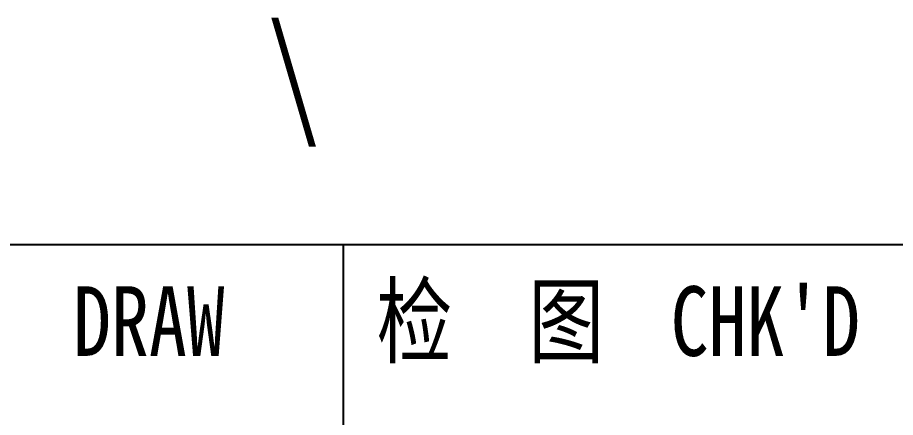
# Model space of a CAD drawing. Header units: millimetres. Extents: x -47800 to 104182, y -50696 to 46579.
# Drawn here: x -46877.71 to -46846.2, y 45978.91 to 45993.26 of the extents above; entities that cross this region are included whole.
import ezdxf
from ezdxf.enums import TextEntityAlignment as Align

# ---------------------------------------------------------------- set-up
doc = ezdxf.new("R2010")
doc.units = ezdxf.units.MM
doc.header["$LTSCALE"] = 0.5
doc.layers.add('图\\M+19E79\\M+195B6\\M+18E9A', color=7, linetype='Continuous')
doc.layers.add('表面处理', color=7, linetype='Continuous')
doc.layers.add('图框', color=7, linetype='Continuous', lineweight=18)
doc.styles.add('国标', font='simfang.ttf', dxfattribs={"width": 0.8})

# ---------------------------------------------------------------- blocks, each defined once
blk = doc.blocks.new('GZDEH零件A4图框V01版')
at = {"layer": '图\\M+19E79\\M+195B6\\M+18E9A', "color": 9}
for p, q in [((25, 30.5), (205, 30.5)), ((68.34, 30.5), (68.34, 13.5)), ((68.34, 30.5), (68.34, 13.5))]:
    blk.add_line(p, q, dxfattribs=at)
at = {"layer": '图\\M+19E79\\M+195B6\\M+18E9A', "color": 9, "style": '国标', "width": 0.8}
blk.add_text('检  图', height=2.5, dxfattribs=at).set_placement((73.62, 26.501), align=Align.CENTER)
for s, p in [(' DRAW', (57.285, 26.501)), ("CHK'D", (80.092, 26.501))]:
    blk.add_text(s, height=2.5, dxfattribs=at).set_placement(p)
blk = doc.blocks.new('DEH A4')
at = {"layer": '图框'}
blk.add_blockref('GZDEH零件A4图框V01版', (0, 0), dxfattribs=at)

msp = doc.modelspace()

# ---------------------------------------------------------------- block references
at = {"layer": '图框'}
msp.add_blockref('DEH A4', (-46934.366, 45954.622), dxfattribs=at)

# ---------------------------------------------------------------- texts
at = {"layer": '表面处理', "color": 3, "style": '国标', "width": 0.8}
msp.add_text('\\', height=3.5, dxfattribs=at).set_placement((-46868.757, 45989.484))

doc.saveas('drawing.dxf')
